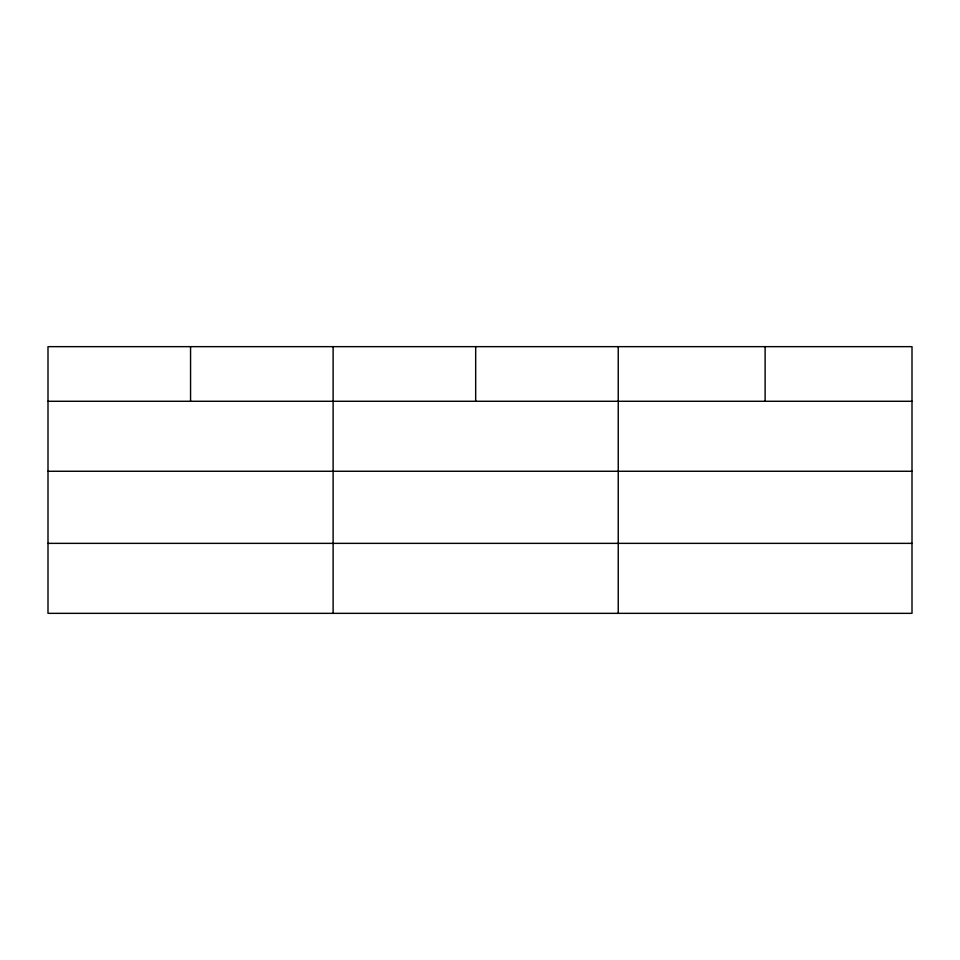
<?xml version="1.0" encoding="UTF-8"?>
<svg xmlns="http://www.w3.org/2000/svg" width="960" height="960" viewBox="0 0 960 960"><rect width="100%" height="100%" fill="white"/><g stroke="black" fill="none" stroke-linecap="round" stroke-linejoin="round"><path stroke-width="1.44" d="M912 471.264L912 346.656L48 346.656L48 613.344L912 613.344L912 471.264L48 471.264M48 401.28L912 401.28M48 543.36L912 543.36M765.12 346.656L765.12 401.28M618.24 346.656L618.24 613.344M475.68 346.656L475.68 401.28M333.12 346.656L333.12 613.344M190.56 346.656L190.56 401.28"/></g></svg>
